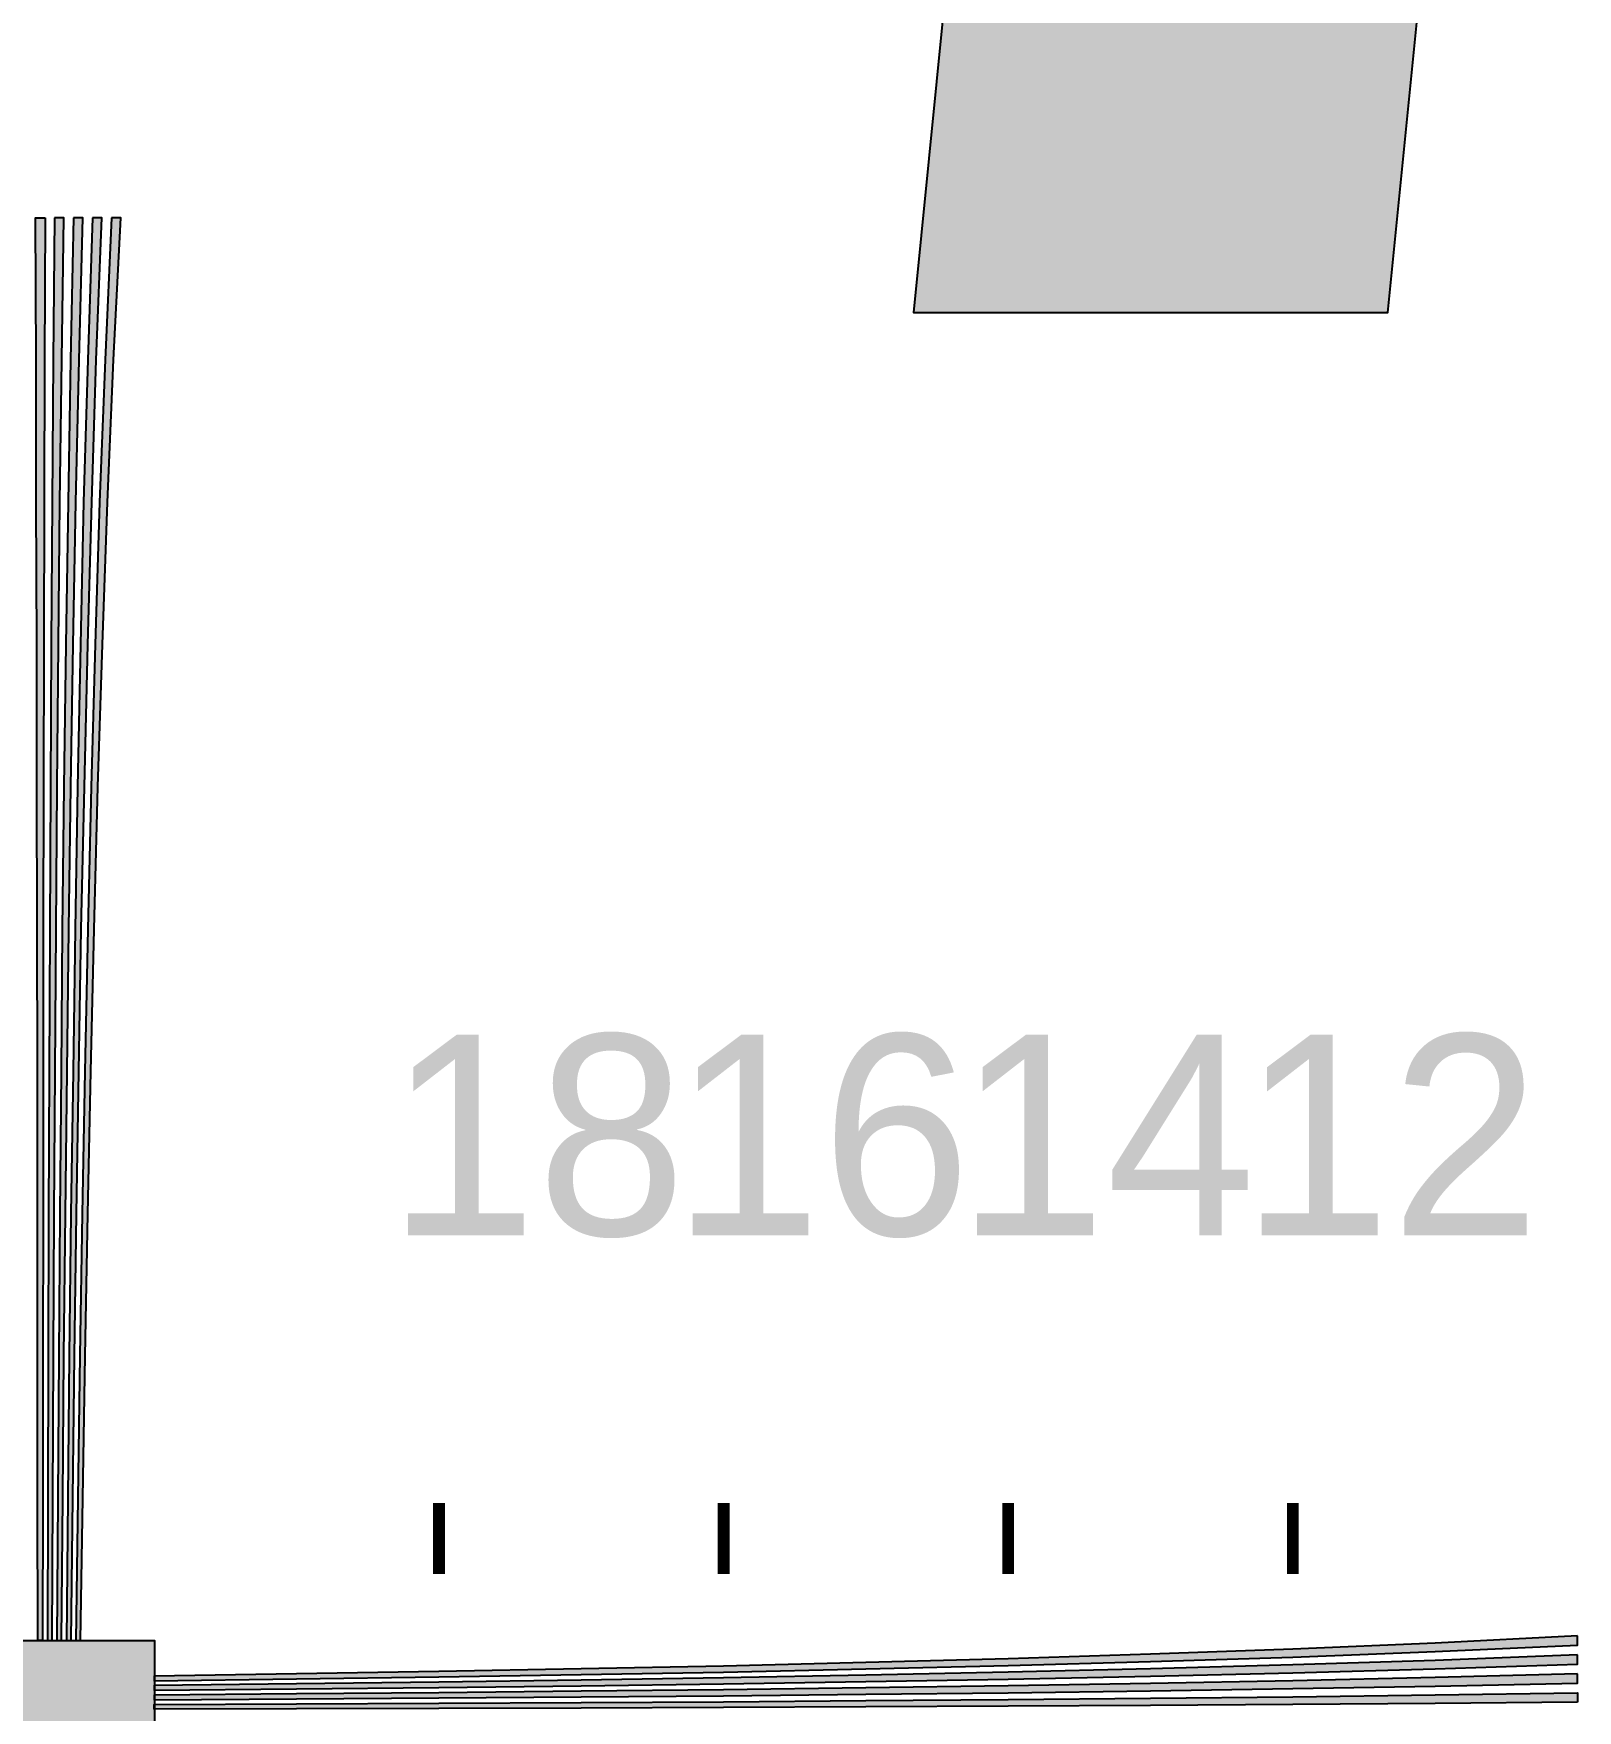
# Model space of a CAD drawing. Header units: millimetres. Extents: x 0 to 420, y 0 to 297.
# Drawn here: x 70.83 to 111.1, y 87.28 to 131.03 of the extents above; entities that cross this region are included whole.
import ezdxf

# ---------------------------------------------------------------- set-up
doc = ezdxf.new("R2010")
doc.units = ezdxf.units.MM
for name, color, linetype in [('LABELS', 7, 'Continuous'), ('PERIPHERY', 7, 'Continuous'), ('SFR', 7, 'Continuous')]:
    doc.layers.add(name, color=color, linetype=linetype)

msp = doc.modelspace()

# ---------------------------------------------------------------- hatches: boundary and pattern name
at = {"layer": 'PERIPHERY', "true_color": 0x000000}
h = msp.add_hatch(color=7, dxfattribs=at)
h.dxf.hatch_style = 1
h.paths.add_polyline_path([(71.126, 126.225), (71.113, 122.512), (71.107, 118.8), (71.095, 115.087), (71.088, 111.375), (71.082, 107.662), (71.082, 103.95), (71.076, 100.237), (71.07, 96.525), (71.07, 92.812), (71.064, 89.099), (70.94, 89.099), (70.934, 92.812), (70.934, 96.525), (70.928, 100.237), (70.928, 103.95), (70.922, 107.662), (70.916, 111.375), (70.91, 115.087), (70.897, 118.8), (70.891, 122.512), (70.879, 126.225), (71.126, 126.225)])
h = msp.add_hatch(color=7, dxfattribs=at)
h.dxf.hatch_style = 1
h.paths.add_polyline_path([(71.373, 126.225), (71.342, 122.512), (71.311, 118.8), (71.286, 115.087), (71.268, 111.375), (71.249, 107.662), (71.236, 103.95), (71.218, 100.237), (71.206, 96.525), (71.199, 92.812), (71.187, 89.099), (71.311, 89.099), (71.329, 92.812), (71.348, 96.525), (71.366, 100.237), (71.391, 103.95), (71.416, 107.662), (71.44, 111.375), (71.477, 115.087), (71.515, 118.8), (71.564, 122.512), (71.62, 126.225), (71.373, 126.225)])
h = msp.add_hatch(color=7, dxfattribs=at)
h.dxf.hatch_style = 1
h.paths.add_polyline_path([(71.868, 126.225), (71.788, 122.512), (71.726, 118.8), (71.67, 115.087), (71.62, 111.375), (71.577, 107.662), (71.546, 103.95), (71.509, 100.237), (71.484, 96.525), (71.46, 92.812), (71.435, 89.099), (71.559, 89.099), (71.59, 92.812), (71.621, 96.525), (71.658, 100.237), (71.701, 103.95), (71.744, 107.662), (71.8, 111.375), (71.856, 115.087), (71.93, 118.8), (72.017, 122.512), (72.115, 126.225), (71.868, 126.225)])
h = msp.add_hatch(color=7, dxfattribs=at)
h.dxf.hatch_style = 1
h.paths.add_polyline_path([(72.363, 126.225), (72.239, 122.512), (72.134, 118.8), (72.048, 115.087), (71.974, 111.375), (71.912, 107.662), (71.856, 103.95), (71.8, 100.237), (71.757, 96.525), (71.72, 92.812), (71.683, 89.099), (71.806, 89.099), (71.85, 92.812), (71.893, 96.525), (71.948, 100.237), (72.01, 103.95), (72.072, 107.662), (72.153, 111.375), (72.239, 115.087), (72.344, 118.8), (72.462, 122.512), (72.61, 126.225), (72.363, 126.225)])
h = msp.add_hatch(color=7, dxfattribs=at)
h.dxf.hatch_style = 1
h.paths.add_polyline_path([(72.858, 126.225), (72.691, 122.512), (72.549, 118.8), (72.431, 115.087), (72.326, 111.375), (72.239, 107.662), (72.165, 103.95), (72.091, 100.237), (72.035, 96.525), (71.979, 92.812), (71.93, 89.099), (72.053, 89.099), (72.109, 92.812), (72.171, 96.525), (72.239, 100.237), (72.32, 103.95), (72.406, 107.662), (72.505, 111.375), (72.623, 115.087), (72.753, 118.8), (72.914, 122.512), (73.105, 126.225), (72.858, 126.225)])
h = msp.add_hatch(color=7, dxfattribs=at)
h.dxf.hatch_style = 1
h.paths.add_polyline_path([(73.978, 84.15), (69.028, 84.15), (69.028, 89.1), (73.978, 89.1), (73.978, 84.15)])
h = msp.add_hatch(color=7, dxfattribs=at)
h.dxf.hatch_style = 1
h.paths.add_polyline_path([(111.103, 89.226), (107.39, 89.034), (103.678, 88.873), (99.965, 88.743), (96.253, 88.626), (92.54, 88.527), (88.827, 88.434), (85.115, 88.36), (81.402, 88.291), (77.69, 88.229), (73.977, 88.174), (73.977, 88.05), (77.69, 88.1), (81.402, 88.155), (85.115, 88.211), (88.827, 88.279), (92.54, 88.36), (96.253, 88.446), (99.965, 88.551), (103.678, 88.669), (107.39, 88.811), (111.103, 88.978), (111.103, 89.226)])
h = msp.add_hatch(color=7, dxfattribs=at)
h.dxf.hatch_style = 1
h.paths.add_polyline_path([(111.103, 88.731), (107.39, 88.582), (103.678, 88.464), (99.965, 88.36), (96.253, 88.273), (92.54, 88.193), (88.827, 88.124), (85.115, 88.069), (81.402, 88.013), (77.69, 87.97), (73.977, 87.926), (73.977, 87.803), (77.69, 87.84), (81.402, 87.877), (85.115, 87.92), (88.827, 87.97), (92.54, 88.032), (96.253, 88.094), (99.965, 88.168), (103.678, 88.254), (107.39, 88.36), (111.103, 88.483), (111.103, 88.731)])
h = msp.add_hatch(color=7, dxfattribs=at)
h.dxf.hatch_style = 1
h.paths.add_polyline_path([(111.103, 88.236), (107.39, 88.136), (103.678, 88.05), (99.965, 87.976), (96.253, 87.92), (92.54, 87.864), (88.827, 87.815), (85.115, 87.778), (81.402, 87.74), (77.69, 87.709), (73.977, 87.678), (73.977, 87.555), (77.69, 87.579), (81.402, 87.604), (85.115, 87.629), (88.827, 87.66), (92.54, 87.697), (96.253, 87.74), (99.965, 87.79), (103.678, 87.845), (107.39, 87.907), (111.103, 87.988), (111.103, 88.236)])
h = msp.add_hatch(color=7, dxfattribs=at)
h.dxf.hatch_style = 1
h.paths.add_polyline_path([(111.103, 87.493), (107.39, 87.462), (103.678, 87.431), (99.965, 87.406), (96.253, 87.388), (92.54, 87.369), (88.827, 87.351), (85.115, 87.338), (81.402, 87.326), (77.69, 87.32), (73.977, 87.307), (73.977, 87.431), (77.69, 87.449), (81.402, 87.468), (85.115, 87.487), (88.827, 87.505), (92.54, 87.536), (96.253, 87.561), (99.965, 87.598), (103.678, 87.635), (107.39, 87.685), (111.103, 87.74), (111.103, 87.493)])
at = {"layer": 'SFR', "true_color": 0x000000}
h = msp.add_hatch(color=7, dxfattribs=at)
h.dxf.hatch_style = 1
h.paths.add_polyline_path([(36.853, 173.25), (31.903, 123.75), (44.278, 123.75), (46.385, 144.824), (95.395, 139.923), (93.778, 123.749), (106.153, 123.749), (111.103, 173.249), (98.727, 173.249), (96.62, 152.175), (47.61, 157.076), (49.228, 173.249), (36.853, 173.249), (36.853, 173.25)])

# ---------------------------------------------------------------- linework, layer by layer
at = {"layer": 'PERIPHERY', "color": 250}
for points in [[(71.126, 126.225), (71.113, 122.512), (71.107, 118.8), (71.095, 115.087), (71.088, 111.375), (71.082, 107.662), (71.082, 103.95), (71.076, 100.237), (71.07, 96.525), (71.07, 92.812), (71.064, 89.099), (70.94, 89.099), (70.934, 92.812), (70.934, 96.525), (70.928, 100.237), (70.928, 103.95), (70.922, 107.662), (70.916, 111.375), (70.91, 115.087), (70.897, 118.8), (70.891, 122.512), (70.879, 126.225), (71.126, 126.225)], [(71.373, 126.225), (71.342, 122.512), (71.311, 118.8), (71.286, 115.087), (71.268, 111.375), (71.249, 107.662), (71.236, 103.95), (71.218, 100.237), (71.206, 96.525), (71.199, 92.812), (71.187, 89.099), (71.311, 89.099), (71.329, 92.812), (71.348, 96.525), (71.366, 100.237), (71.391, 103.95), (71.416, 107.662), (71.44, 111.375), (71.477, 115.087), (71.515, 118.8), (71.564, 122.512), (71.62, 126.225), (71.373, 126.225)], [(71.868, 126.225), (71.788, 122.512), (71.726, 118.8), (71.67, 115.087), (71.62, 111.375), (71.577, 107.662), (71.546, 103.95), (71.509, 100.237), (71.484, 96.525), (71.46, 92.812), (71.435, 89.099), (71.559, 89.099), (71.59, 92.812), (71.621, 96.525), (71.658, 100.237), (71.701, 103.95), (71.744, 107.662), (71.8, 111.375), (71.856, 115.087), (71.93, 118.8), (72.017, 122.512), (72.115, 126.225), (71.868, 126.225)], [(72.363, 126.225), (72.239, 122.512), (72.134, 118.8), (72.048, 115.087), (71.974, 111.375), (71.912, 107.662), (71.856, 103.95), (71.8, 100.237), (71.757, 96.525), (71.72, 92.812), (71.683, 89.099), (71.806, 89.099), (71.85, 92.812), (71.893, 96.525), (71.948, 100.237), (72.01, 103.95), (72.072, 107.662), (72.153, 111.375), (72.239, 115.087), (72.344, 118.8), (72.462, 122.512), (72.61, 126.225), (72.363, 126.225)], [(72.858, 126.225), (72.691, 122.512), (72.549, 118.8), (72.431, 115.087), (72.326, 111.375), (72.239, 107.662), (72.165, 103.95), (72.091, 100.237), (72.035, 96.525), (71.979, 92.812), (71.93, 89.099), (72.053, 89.099), (72.109, 92.812), (72.171, 96.525), (72.239, 100.237), (72.32, 103.95), (72.406, 107.662), (72.505, 111.375), (72.623, 115.087), (72.753, 118.8), (72.914, 122.512), (73.105, 126.225), (72.858, 126.225)], [(73.978, 84.15), (69.028, 84.15), (69.028, 89.1), (73.978, 89.1), (73.978, 84.15)], [(111.103, 89.226), (107.39, 89.034), (103.678, 88.873), (99.965, 88.743), (96.253, 88.626), (92.54, 88.527), (88.827, 88.434), (85.115, 88.36), (81.402, 88.291), (77.69, 88.229), (73.977, 88.174), (73.977, 88.05), (77.69, 88.1), (81.402, 88.155), (85.115, 88.211), (88.827, 88.279), (92.54, 88.36), (96.253, 88.446), (99.965, 88.551), (103.678, 88.669), (107.39, 88.811), (111.103, 88.978), (111.103, 89.226)], [(111.103, 88.731), (107.39, 88.582), (103.678, 88.464), (99.965, 88.36), (96.253, 88.273), (92.54, 88.193), (88.827, 88.124), (85.115, 88.069), (81.402, 88.013), (77.69, 87.97), (73.977, 87.926), (73.977, 87.803), (77.69, 87.84), (81.402, 87.877), (85.115, 87.92), (88.827, 87.97), (92.54, 88.032), (96.253, 88.094), (99.965, 88.168), (103.678, 88.254), (107.39, 88.36), (111.103, 88.483), (111.103, 88.731)], [(111.103, 88.236), (107.39, 88.136), (103.678, 88.05), (99.965, 87.976), (96.253, 87.92), (92.54, 87.864), (88.827, 87.815), (85.115, 87.778), (81.402, 87.74), (77.69, 87.709), (73.977, 87.678), (73.977, 87.555), (77.69, 87.579), (81.402, 87.604), (85.115, 87.629), (88.827, 87.66), (92.54, 87.697), (96.253, 87.74), (99.965, 87.79), (103.678, 87.845), (107.39, 87.907), (111.103, 87.988), (111.103, 88.236)], [(111.103, 87.493), (107.39, 87.462), (103.678, 87.431), (99.965, 87.406), (96.253, 87.388), (92.54, 87.369), (88.827, 87.351), (85.115, 87.338), (81.402, 87.326), (77.69, 87.32), (73.977, 87.307), (73.977, 87.431), (77.69, 87.449), (81.402, 87.468), (85.115, 87.487), (88.827, 87.505), (92.54, 87.536), (96.253, 87.561), (99.965, 87.598), (103.678, 87.635), (107.39, 87.685), (111.103, 87.74), (111.103, 87.493)]]:
    msp.add_lwpolyline(points, close=True, dxfattribs=at)
at = {"layer": 'PERIPHERY', "color": 250, "lineweight": 35, "const_width": 0.309}
for points in [[(81.403, 90.834), (81.403, 92.691)], [(88.828, 90.834), (88.828, 92.691)], [(96.253, 90.834), (96.253, 92.691)], [(103.678, 90.834), (103.678, 92.691)]]:
    msp.add_lwpolyline(points, dxfattribs=at)
at = {"layer": 'PERIPHERY', "color": 250, "true_color": 0x000000}
for points in [[(71.126, 126.225), (70.879, 126.225), (70.891, 122.512)], [(71.126, 126.225), (70.891, 122.512), (70.897, 118.8)], [(71.126, 126.225), (70.897, 118.8), (70.91, 115.087)], [(71.126, 126.225), (70.91, 115.087), (70.916, 111.375)], [(71.126, 126.225), (70.916, 111.375), (70.922, 107.662)], [(71.126, 126.225), (70.922, 107.662), (70.928, 103.95)], [(71.126, 126.225), (70.928, 103.95), (70.928, 100.237)], [(71.126, 126.225), (70.928, 100.237), (70.934, 96.525)], [(71.126, 126.225), (70.934, 96.525), (70.934, 92.812)], [(71.126, 126.225), (70.934, 92.812), (70.94, 89.099)], [(70.94, 89.099), (71.113, 122.512), (71.126, 126.225)], [(71.62, 126.225), (71.236, 103.95), (71.218, 100.237)], [(71.218, 100.237), (71.564, 122.512), (71.62, 126.225)], [(71.62, 126.225), (71.249, 107.662), (71.236, 103.95)], [(71.62, 126.225), (71.268, 111.375), (71.249, 107.662)], [(71.62, 126.225), (71.286, 115.087), (71.268, 111.375)], [(71.62, 126.225), (71.311, 118.8), (71.286, 115.087)], [(71.62, 126.225), (71.342, 122.512), (71.311, 118.8)], [(71.62, 126.225), (71.373, 126.225), (71.342, 122.512)], [(72.115, 126.225), (71.62, 111.375), (71.577, 107.662)], [(71.577, 107.662), (72.017, 122.512), (72.115, 126.225)], [(72.115, 126.225), (71.67, 115.087), (71.62, 111.375)], [(72.115, 126.225), (71.726, 118.8), (71.67, 115.087)], [(72.115, 126.225), (71.788, 122.512), (71.726, 118.8)], [(72.115, 126.225), (71.868, 126.225), (71.788, 122.512)], [(72.61, 126.225), (72.048, 115.087), (71.974, 111.375)], [(71.974, 111.375), (72.462, 122.512), (72.61, 126.225)], [(72.61, 126.225), (72.134, 118.8), (72.048, 115.087)], [(72.61, 126.225), (72.239, 122.512), (72.134, 118.8)], [(72.61, 126.225), (72.363, 126.225), (72.239, 122.512)], [(73.105, 126.225), (72.431, 115.087), (72.326, 111.375)], [(72.326, 111.375), (72.914, 122.512), (73.105, 126.225)], [(73.105, 126.225), (72.549, 118.8), (72.431, 115.087)], [(73.105, 126.225), (72.691, 122.512), (72.549, 118.8)], [(73.105, 126.225), (72.858, 126.225), (72.691, 122.512)], [(70.94, 89.099), (71.107, 118.8), (71.113, 122.512)], [(71.218, 100.237), (71.515, 118.8), (71.564, 122.512)], [(71.577, 107.662), (71.93, 118.8), (72.017, 122.512)], [(71.974, 111.375), (72.344, 118.8), (72.462, 122.512)], [(72.326, 111.375), (72.753, 118.8), (72.914, 122.512)], [(70.94, 89.099), (71.095, 115.087), (71.107, 118.8)], [(71.218, 100.237), (71.477, 115.087), (71.515, 118.8)], [(71.577, 107.662), (71.856, 115.087), (71.93, 118.8)], [(71.974, 111.375), (72.239, 115.087), (72.344, 118.8)], [(72.326, 111.375), (72.623, 115.087), (72.753, 118.8)], [(70.94, 89.099), (71.088, 111.375), (71.095, 115.087)], [(71.218, 100.237), (71.44, 111.375), (71.477, 115.087)], [(71.577, 107.662), (71.8, 111.375), (71.856, 115.087)], [(71.974, 111.375), (72.153, 111.375), (72.239, 115.087)], [(72.326, 111.375), (72.505, 111.375), (72.623, 115.087)], [(70.94, 89.099), (71.082, 107.662), (71.088, 111.375)], [(71.218, 100.237), (71.416, 107.662), (71.44, 111.375)], [(71.577, 107.662), (71.744, 107.662), (71.8, 111.375)], [(71.974, 111.375), (71.72, 92.812), (71.683, 89.099)], [(71.974, 111.375), (71.683, 89.099), (71.806, 89.099)], [(71.974, 111.375), (71.757, 96.525), (71.72, 92.812)], [(71.974, 111.375), (71.8, 100.237), (71.757, 96.525)], [(71.974, 111.375), (71.856, 103.95), (71.8, 100.237)], [(71.974, 111.375), (71.806, 89.099), (71.85, 92.812)], [(71.974, 111.375), (71.85, 92.812), (71.893, 96.525)], [(71.974, 111.375), (71.912, 107.662), (71.856, 103.95)], [(71.974, 111.375), (71.893, 96.525), (71.948, 100.237)], [(72.326, 111.375), (71.979, 92.812), (71.93, 89.099)], [(72.326, 111.375), (71.93, 89.099), (72.053, 89.099)], [(71.974, 111.375), (71.948, 100.237), (72.01, 103.95)], [(71.974, 111.375), (72.01, 103.95), (72.072, 107.662)], [(71.974, 111.375), (72.072, 107.662), (72.153, 111.375)], [(72.326, 111.375), (72.035, 96.525), (71.979, 92.812)], [(72.326, 111.375), (72.091, 100.237), (72.035, 96.525)], [(72.326, 111.375), (72.053, 89.099), (72.109, 92.812)], [(72.326, 111.375), (72.165, 103.95), (72.091, 100.237)], [(72.326, 111.375), (72.109, 92.812), (72.171, 96.525)], [(72.326, 111.375), (72.239, 107.662), (72.165, 103.95)], [(72.326, 111.375), (72.171, 96.525), (72.239, 100.237)], [(72.326, 111.375), (72.239, 100.237), (72.32, 103.95)], [(72.326, 111.375), (72.32, 103.95), (72.406, 107.662)], [(72.326, 111.375), (72.406, 107.662), (72.505, 111.375)], [(70.94, 89.099), (71.082, 103.95), (71.082, 107.662)], [(71.218, 100.237), (71.391, 103.95), (71.416, 107.662)], [(71.577, 107.662), (71.46, 92.812), (71.435, 89.099)], [(71.577, 107.662), (71.435, 89.099), (71.559, 89.099)], [(71.577, 107.662), (71.484, 96.525), (71.46, 92.812)], [(71.577, 107.662), (71.546, 103.95), (71.484, 96.525)], [(71.577, 107.662), (71.559, 89.099), (71.59, 92.812)], [(71.577, 107.662), (71.59, 92.812), (71.621, 96.525)], [(71.577, 107.662), (71.621, 96.525), (71.658, 100.237)], [(71.577, 107.662), (71.658, 100.237), (71.701, 103.95)], [(71.577, 107.662), (71.701, 103.95), (71.744, 107.662)], [(70.94, 89.099), (71.076, 100.237), (71.082, 103.95)], [(71.218, 100.237), (71.366, 100.237), (71.391, 103.95)], [(71.546, 103.95), (71.509, 100.237), (71.484, 96.525)], [(70.94, 89.099), (71.07, 96.525), (71.076, 100.237)], [(71.218, 100.237), (71.206, 96.525), (71.199, 92.812)], [(71.218, 100.237), (71.199, 92.812), (71.311, 89.099)], [(71.218, 100.237), (71.311, 89.099), (71.329, 92.812)], [(71.218, 100.237), (71.329, 92.812), (71.348, 96.525)], [(71.218, 100.237), (71.348, 96.525), (71.366, 100.237)], [(70.94, 89.099), (71.07, 92.812), (71.07, 96.525)], [(70.94, 89.099), (71.064, 89.099), (71.07, 92.812)], [(71.199, 92.812), (71.187, 89.099), (71.311, 89.099)], [(73.978, 84.15), (73.978, 89.1), (69.028, 89.1)], [(69.028, 89.1), (69.028, 84.15), (73.978, 84.15)], [(111.103, 88.978), (88.827, 88.434), (73.977, 88.05)], [(111.103, 88.978), (73.977, 88.05), (77.69, 88.1)], [(111.103, 88.978), (77.69, 88.1), (81.402, 88.155)], [(111.103, 88.978), (81.402, 88.155), (85.115, 88.211)], [(111.103, 88.978), (85.115, 88.211), (88.827, 88.279)], [(111.103, 88.978), (92.54, 88.527), (88.827, 88.434)], [(111.103, 88.978), (88.827, 88.279), (92.54, 88.36)], [(111.103, 88.978), (96.253, 88.626), (92.54, 88.527)], [(111.103, 88.978), (92.54, 88.36), (96.253, 88.446)], [(111.103, 88.978), (99.965, 88.743), (96.253, 88.626)], [(111.103, 88.978), (96.253, 88.446), (99.965, 88.551)], [(111.103, 88.978), (103.678, 88.873), (99.965, 88.743)], [(111.103, 88.978), (99.965, 88.551), (103.678, 88.669)], [(111.103, 88.978), (107.39, 89.034), (103.678, 88.873)], [(103.678, 88.669), (107.39, 88.811), (111.103, 88.978)], [(111.103, 88.978), (111.103, 89.226), (107.39, 89.034)], [(111.103, 88.483), (88.827, 88.124), (73.977, 87.803)], [(111.103, 88.483), (73.977, 87.803), (77.69, 87.84)], [(88.827, 88.434), (85.115, 88.36), (73.977, 88.05)], [(111.103, 88.483), (77.69, 87.84), (81.402, 87.877)], [(111.103, 88.483), (81.402, 87.877), (85.115, 87.92)], [(111.103, 88.483), (85.115, 87.92), (88.827, 87.97)], [(111.103, 88.483), (92.54, 88.193), (88.827, 88.124)], [(111.103, 88.483), (88.827, 87.97), (92.54, 88.032)], [(111.103, 88.483), (96.253, 88.273), (92.54, 88.193)], [(111.103, 88.483), (92.54, 88.032), (96.253, 88.094)], [(111.103, 88.483), (99.965, 88.36), (96.253, 88.273)], [(111.103, 88.483), (96.253, 88.094), (99.965, 88.168)], [(111.103, 88.483), (103.678, 88.464), (99.965, 88.36)], [(111.103, 88.483), (99.965, 88.168), (103.678, 88.254)], [(111.103, 88.483), (107.39, 88.582), (103.678, 88.464)], [(103.678, 88.254), (107.39, 88.36), (111.103, 88.483)], [(111.103, 88.483), (111.103, 88.731), (107.39, 88.582)], [(85.115, 88.36), (81.402, 88.291), (73.977, 88.05)], [(81.402, 88.291), (77.69, 88.229), (73.977, 88.05)], [(77.69, 88.229), (73.977, 88.174), (73.977, 88.05)], [(88.827, 88.124), (81.402, 88.013), (73.977, 87.803)], [(81.402, 88.013), (77.69, 87.97), (73.977, 87.803)], [(111.103, 87.988), (77.69, 87.709), (73.977, 87.678)], [(111.103, 87.988), (73.977, 87.678), (73.977, 87.555)], [(111.103, 87.988), (73.977, 87.555), (77.69, 87.579)], [(77.69, 87.97), (73.977, 87.926), (73.977, 87.803)], [(111.103, 87.988), (81.402, 87.74), (77.69, 87.709)], [(111.103, 87.988), (77.69, 87.579), (81.402, 87.604)], [(88.827, 88.124), (85.115, 88.069), (81.402, 88.013)], [(111.103, 87.988), (85.115, 87.778), (81.402, 87.74)], [(111.103, 87.988), (81.402, 87.604), (85.115, 87.629)], [(111.103, 87.988), (88.827, 87.815), (85.115, 87.778)], [(111.103, 87.988), (85.115, 87.629), (88.827, 87.66)], [(111.103, 87.988), (92.54, 87.864), (88.827, 87.815)], [(111.103, 87.988), (88.827, 87.66), (92.54, 87.697)], [(111.103, 87.988), (96.253, 87.92), (92.54, 87.864)], [(111.103, 87.988), (92.54, 87.697), (96.253, 87.74)], [(111.103, 87.988), (99.965, 87.976), (96.253, 87.92)], [(111.103, 87.988), (96.253, 87.74), (99.965, 87.79)], [(111.103, 87.988), (103.678, 88.05), (99.965, 87.976)], [(111.103, 87.988), (99.965, 87.79), (103.678, 87.845)], [(111.103, 87.988), (107.39, 88.136), (103.678, 88.05)], [(103.678, 87.845), (107.39, 87.907), (111.103, 87.988)], [(111.103, 87.988), (111.103, 88.236), (107.39, 88.136)], [(111.103, 87.493), (92.54, 87.536), (88.827, 87.505)], [(111.103, 87.493), (96.253, 87.561), (92.54, 87.536)], [(111.103, 87.493), (99.965, 87.598), (96.253, 87.561)], [(111.103, 87.493), (103.678, 87.635), (99.965, 87.598)], [(111.103, 87.493), (107.39, 87.685), (103.678, 87.635)], [(111.103, 87.493), (111.103, 87.74), (107.39, 87.685)], [(111.103, 87.493), (77.69, 87.449), (73.977, 87.431)], [(111.103, 87.493), (73.977, 87.431), (73.977, 87.307)], [(111.103, 87.493), (73.977, 87.307), (77.69, 87.32)], [(111.103, 87.493), (81.402, 87.468), (77.69, 87.449)], [(111.103, 87.493), (77.69, 87.32), (81.402, 87.326)], [(111.103, 87.493), (85.115, 87.487), (81.402, 87.468)], [(111.103, 87.493), (81.402, 87.326), (85.115, 87.338)], [(111.103, 87.493), (88.827, 87.505), (85.115, 87.487)], [(111.103, 87.493), (85.115, 87.338), (88.827, 87.351)], [(111.103, 87.493), (88.827, 87.351), (92.54, 87.369)], [(111.103, 87.493), (92.54, 87.369), (96.253, 87.388)], [(111.103, 87.493), (96.253, 87.388), (99.965, 87.406)], [(99.965, 87.406), (107.39, 87.462), (111.103, 87.493)], [(99.965, 87.406), (103.678, 87.431), (107.39, 87.462)]]:
    msp.add_solid(points, dxfattribs=at)
at = {"layer": 'SFR', "color": 250}
msp.add_lwpolyline([(36.853, 173.25), (31.903, 123.75), (44.278, 123.75), (46.385, 144.824), (95.395, 139.923), (93.778, 123.749), (106.153, 123.749), (111.103, 173.249), (98.727, 173.249), (96.62, 152.175), (47.61, 157.076), (49.228, 173.249), (36.853, 173.249), (36.853, 173.25)], close=True, dxfattribs=at)
at = {"layer": 'SFR', "color": 250, "true_color": 0x000000}
for points in [[(95.395, 139.923), (106.153, 123.749), (111.103, 173.249)], [(95.395, 139.923), (93.778, 123.749), (106.153, 123.749)]]:
    msp.add_solid(points, dxfattribs=at)

# ---------------------------------------------------------------- texts
at = {"layer": 'LABELS', "color": 250}
for s, p in [('18', (80.059, 99.674)), ('16', (87.484, 99.674)), ('14', (94.909, 99.674)), ('12', (102.334, 99.674))]:
    msp.add_text(s, height=5.2388, dxfattribs=at).set_placement(p)

doc.saveas('drawing.dxf')
